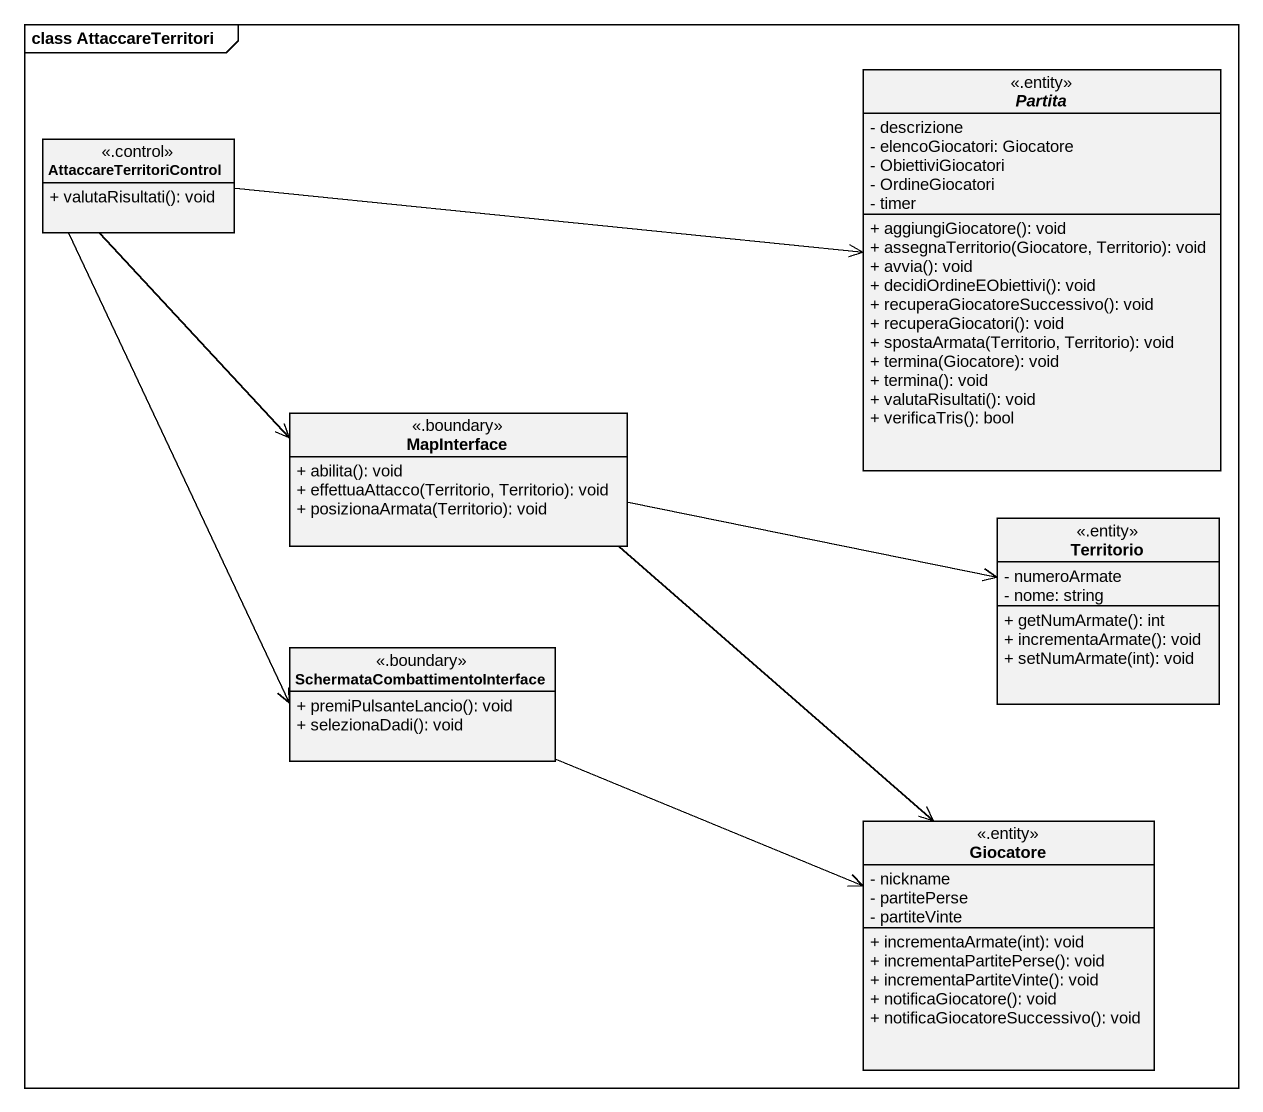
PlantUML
@startuml
mainframe class AttaccareTerritori
hide circle
hide empty members
skinparam classAttributeIconSize 0
abstract class Partita <<.entity>> {
  - descrizione
  - elencoGiocatori: Giocatore
  - ObiettiviGiocatori
  - OrdineGiocatori
  - timer
  + aggiungiGiocatore(): void
  + assegnaTerritorio(Giocatore, Territorio): void
  + avvia(): void
  + decidiOrdineEObiettivi(): void
  + recuperaGiocatoreSuccessivo(): void
  + recuperaGiocatori(): void
  + spostaArmata(Territorio, Territorio): void
  + termina(Giocatore): void
  + termina(): void
  + valutaRisultati(): void
  + verificaTris(): bool
}
class AttaccareTerritoriControl <<.control>> {
  + valutaRisultati(): void
}
class MapInterface <<.boundary>> {
  + abilita(): void
  + effettuaAttacco(Territorio, Territorio): void
  + posizionaArmata(Territorio): void
}
class Territorio <<.entity>> {
  - numeroArmate
  - nome: string
  + getNumArmate(): int
  + incrementaArmate(): void
  + setNumArmate(int): void
}
class "SchermataCombattimentoInterface" as SchermataCombattimentoInterf <<.boundary>> {
  + premiPulsanteLancio(): void
  + selezionaDadi(): void
}
class Giocatore <<.entity>> {
  - nickname
  - partitePerse
  - partiteVinte
  + incrementaArmate(int): void
  + incrementaPartitePerse(): void
  + incrementaPartiteVinte(): void
  + notificaGiocatore(): void
  + notificaGiocatoreSuccessivo(): void
}
AttaccareTerritoriControl -right-> Partita
AttaccareTerritoriControl --> MapInterface
AttaccareTerritoriControl --> SchermataCombattimentoInterf
MapInterface -right-> Territorio
MapInterface --> Giocatore
SchermataCombattimentoInterf -right-> Giocatore
@enduml
